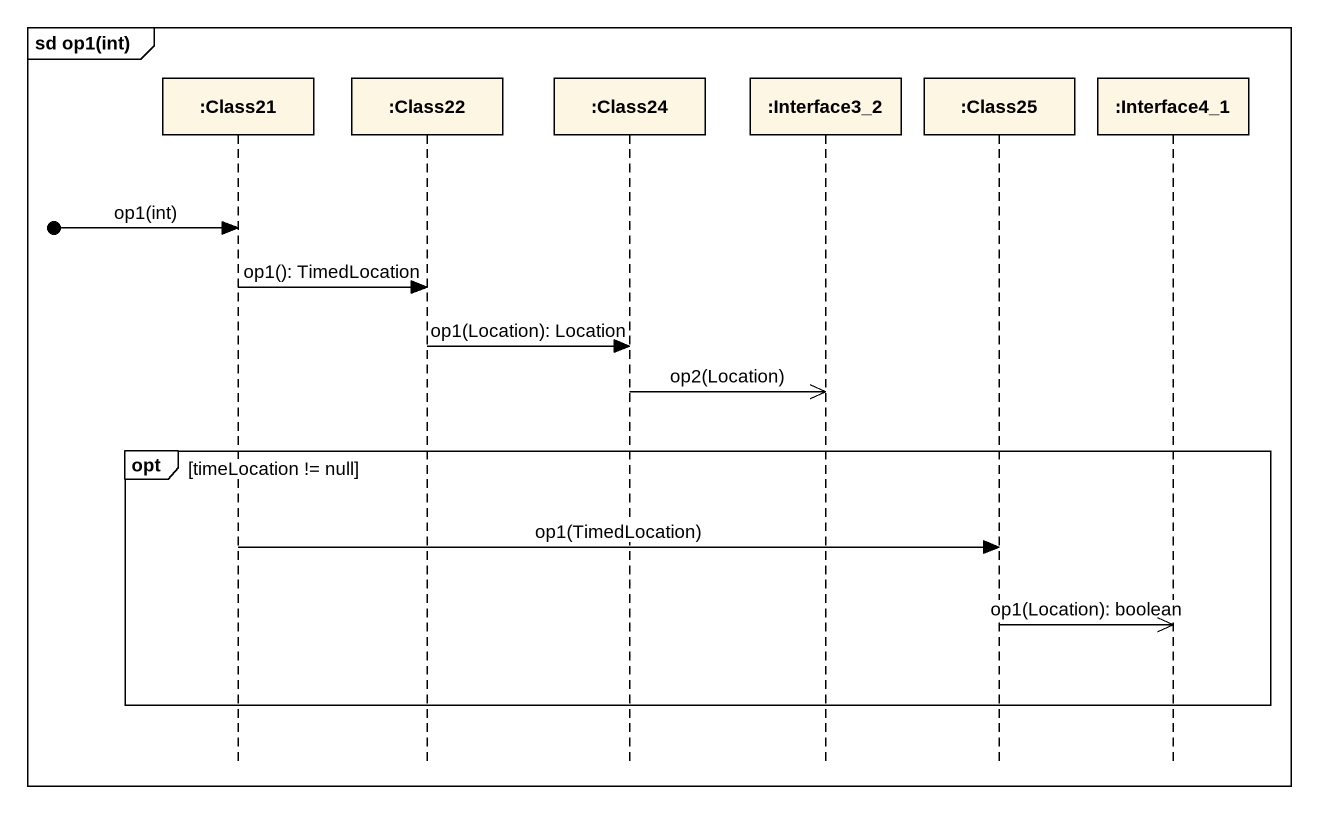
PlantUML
@startuml
mainframe sd op1(int)
hide footbox
participant ":Class21" as Class21
participant ":Class22" as Class22
participant ":Class24" as Class24
participant ":Interface3_2" as Interface3_2
participant ":Class25" as Class25
participant ":Interface4_1" as Interface4_1

[o-> Class21 : op1(int)
Class21 -> Class22 : op1(): TimedLocation
Class22 -> Class24 : op1(Location): Location
Class24 ->> Interface3_2 : op2(Location)
opt timeLocation != null
  Class21 -> Class25 : op1(TimedLocation)
  Class25 ->> Interface4_1 : op1(Location): boolean
end
@enduml
